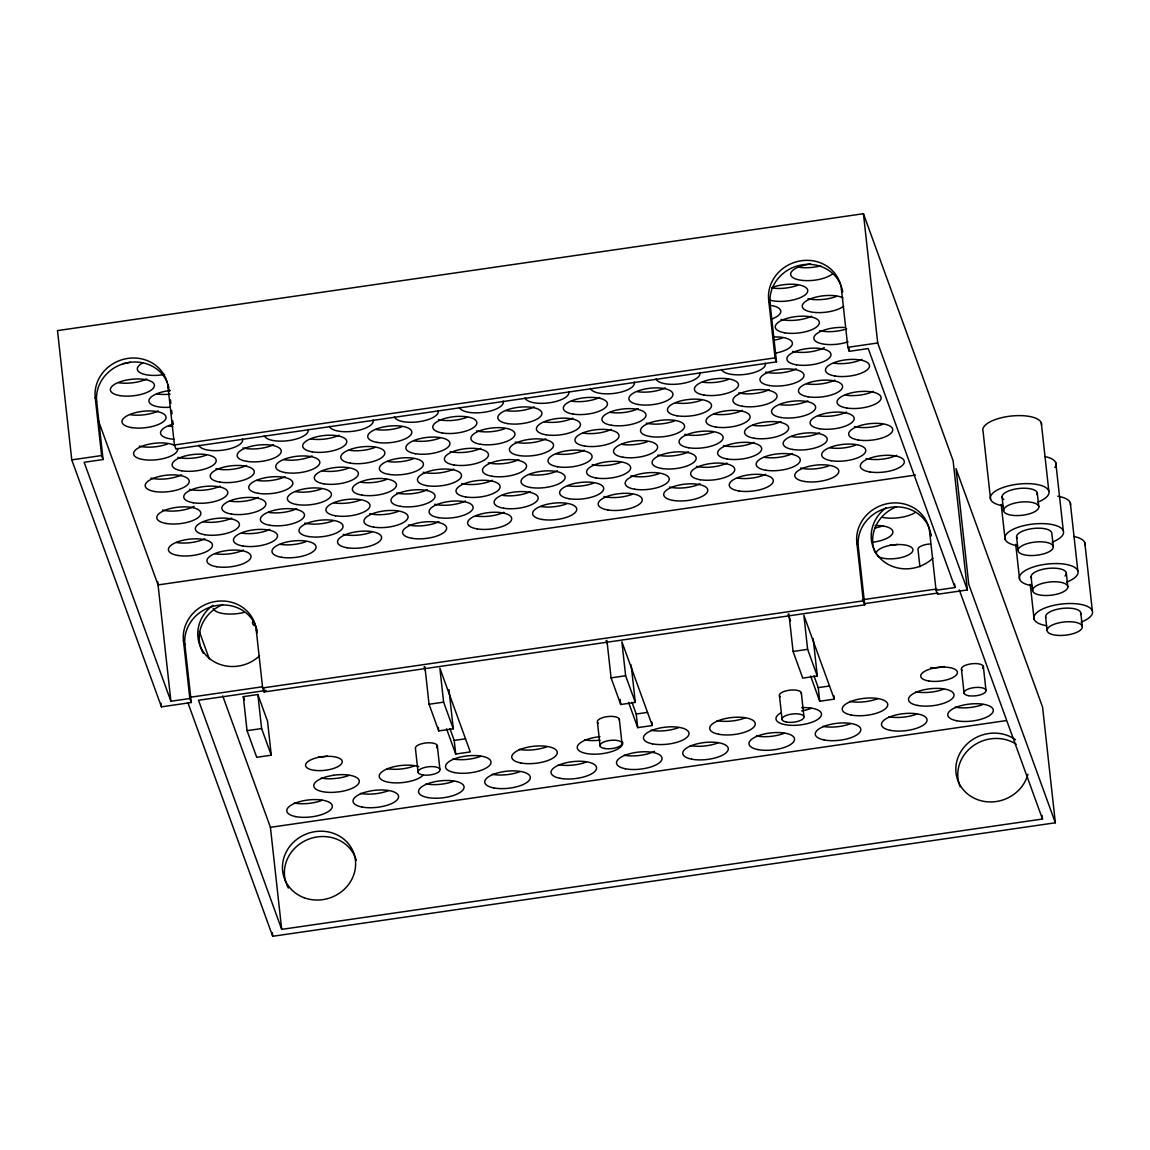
<?xml version="1.0" encoding="UTF-8"?>
<svg xmlns="http://www.w3.org/2000/svg" width="1150" height="1150" viewBox="0 0 1150 1150"><rect width="100%" height="100%" fill="white"/><g stroke="black" fill="none" stroke-linecap="round" stroke-linejoin="round"><path stroke-width="1.5" d="M982.574 668.509L983.322 667.374A11.069 4.154 -6.3 0 0 970.945 663.881A11.069 4.154 -6.3 0 0 962.219 670.436M256.263 630.128L262.646 687.959L264.098 691.955L864.728 604.842L863.276 600.846L856.836 542.599A36.915 34.083 -20 0 1 889.482 503.298A36.915 34.083 -20 0 1 929.646 532.048L936.071 590.281L937.523 594.277L967.38 589.95L953.106 460.676L863.434 213.713L57.5 330.611L71.774 459.871L161.446 706.848L191.288 702.506L184.906 644.676L183.454 640.679A36.915 34.083 -20 0 1 216.099 601.393A36.915 34.083 -20 0 1 256.263 630.128L257.226 632.788M71.774 459.871L101.617 455.544L103.069 459.54L84.137 462.286L170.904 701.256L189.836 698.51L191.288 702.506M174.426 444.993L775.057 357.866L776.509 361.862L175.878 448.989L174.426 444.993L168.044 387.147A36.915 34.083 -20 0 0 127.88 358.412A36.915 34.083 -20 0 0 95.234 397.713L101.617 455.544M775.057 357.866L768.674 300.035A36.915 34.083 -20 0 1 801.32 260.748A36.915 34.083 -20 0 1 841.469 289.484L847.852 347.314L877.709 342.988L967.38 589.95M847.852 347.314L849.304 351.311L868.236 348.565L955.003 587.535L936.071 590.281M915.486 475.065L158.067 584.919L98.411 420.613M189.693 697.331L262.444 686.78M862.299 599.783L936.833 588.973M262.646 687.959L863.276 600.846M266.053 690.46L198.504 700.264L281.692 929.372L1042.489 819.03L1042.101 815.508M865.087 603.577L937.969 593.012M243.297 696.641L257.859 694.528L267.519 721.179L271.285 755.191L256.723 757.304L247.049 730.667L243.297 696.641L244.504 699.976M247.049 730.667L261.611 728.554L271.285 755.191M429.051 704.26L443.613 702.147L453.287 728.798L438.725 730.911L429.051 704.26L424.925 666.842M611.067 677.867L625.629 675.754L635.303 702.391L620.741 704.504L611.067 677.867L606.927 640.449M793.069 651.461L807.631 649.348L817.305 675.999L802.743 678.112L793.069 651.461L788.943 614.043M449.952 728.654L454.221 740.428L465.549 738.789M631.954 702.262L636.223 714.021L647.551 712.382M813.97 675.869L818.239 687.628L829.567 685.989M446.574 728.827L455.716 754.026L470.278 751.913L439.861 668.136L443.613 702.147M628.576 702.42L637.732 727.634L652.294 725.521L651.921 722.114M810.592 676.027L819.734 701.241L834.296 699.128L833.923 695.721M222.712 695.908L270.423 827.324L1006.336 720.59M187.967 702.88L272.708 936.287L1055.355 822.782L1042.576 707.106L956.009 468.668L968.774 584.329L1055.355 822.782M1037.013 494.658A17.724 6.641 -6.3 0 0 1021.042 488.319A17.724 6.641 -6.3 0 0 1002.067 496.958L1002.541 498.281A17.724 6.641 -6.3 0 0 1003.777 499.488M1053.314 546.811L1051.804 533.212A17.724 6.641 -6.3 0 0 1033.706 528.439A17.724 6.641 -6.3 0 0 1016.571 536.906L1017.06 538.243M1065.001 576.021A17.724 6.641 -6.3 0 0 1051.891 568.158A17.724 6.641 -6.3 0 0 1031.076 576.869L1031.564 578.206M1080.54 614.546A17.724 6.641 -6.3 0 0 1064.569 608.206A17.724 6.641 -6.3 0 0 1045.594 616.831L1045.839 617.507M1003.562 510.557L1004.051 511.894A17.724 6.641 -6.3 0 0 1032.413 512.785A17.724 6.641 -6.3 0 0 1028.474 501.946A17.724 6.641 -6.3 0 0 1003.562 510.557L1002.067 496.958M1018.081 550.519L1018.555 551.856A17.724 6.641 -6.3 0 0 1046.917 552.747A17.724 6.641 -6.3 0 0 1042.978 541.909A17.724 6.641 -6.3 0 0 1018.081 550.519L1016.571 536.906M1032.585 590.482L1033.074 591.819A17.724 6.641 -6.3 0 0 1061.436 592.71A17.724 6.641 -6.3 0 0 1057.497 581.871A17.724 6.641 -6.3 0 0 1032.585 590.482L1031.076 576.869M1047.089 630.444L1047.578 631.781A17.724 6.641 -6.3 0 0 1075.94 632.673A17.724 6.641 -6.3 0 0 1072.001 621.834A17.724 6.641 -6.3 0 0 1047.089 630.444L1045.594 616.831M959.301 589.921L1042.489 819.03M841.469 289.484L842.447 292.143M930.134 533.37L931.098 536.044A36.915 34.083 -20 0 0 890.934 507.294A36.915 34.083 -20 0 0 858.288 546.595L864.728 604.842M856.836 542.599L858.288 546.595M768.674 300.035L770.126 304.031L776.509 361.862M834.296 699.128L803.879 615.336L807.631 649.348M788.095 614.086L790.524 620.784M652.294 725.521L621.877 641.729L625.629 675.754M606.093 640.478L607.315 643.842M424.077 666.885L425.299 670.249M168.044 387.147L169.496 391.144M199.338 631.508L209.257 658.849M95.234 397.713L96.686 401.709L103.069 459.54M1084.824 542.728L1092.328 610.765M1070.305 502.766L1077.823 570.803M1080.828 613.137L1082.337 626.736M1055.801 462.803L1063.319 530.84M1066.323 573.174L1067.818 586.773M1041.296 422.841L1048.8 490.878M1037.3 493.249L1038.809 506.848M1030.242 584.315L1034.094 619.203M1015.723 544.352L1019.576 579.241M1001.219 504.39L1005.071 539.278M990.567 499.316L983.049 431.279A29.526 11.069 -6.3 0 1 1011.367 416.027A29.526 11.069 -6.3 0 1 1041.454 425.141M983.322 666.296L985.952 690.101M954.615 584.013L955.003 587.535M961.472 669.458L964.102 693.277M919.928 566.849L918.045 549.844A11.069 4.154 -6.3 0 1 918.045 548.751L918.778 547.63A11.069 4.154 -6.3 0 1 930.393 543.979M863.434 213.713L877.709 342.988M848.916 347.803L849.304 351.311M813.179 638.581L817.305 675.999M818.239 687.628L819.734 701.241M801.306 692.688L803.936 716.508M779.47 695.865L782.101 719.67M631.163 664.973L635.303 702.391M636.223 714.021L637.732 727.634M620.181 699.401L620.741 704.504M619.304 719.095L621.934 742.9M597.454 722.258L600.084 746.062M448.974 689.669L453.287 728.798M454.221 740.428L455.716 754.026M438.351 727.504L438.725 730.911M437.287 745.488L439.918 769.307M418.082 772.469L415.452 748.65A11.069 4.154 -6.3 0 1 427.8 742.799A11.069 4.154 -6.3 0 1 436.554 747.701M263.709 688.447L264.098 691.955M257.859 694.528L261.611 728.554M270.423 827.324L281.692 929.372M272.32 932.736L272.708 936.287M170.459 399.912L170.847 403.42M171.623 410.421L172.011 413.928M172.773 420.943L173.161 424.451M183.454 640.679L189.836 698.51M157.708 581.684L170.904 701.256M161.043 703.297L161.446 706.848M1073.956 536.504A29.526 11.069 -6.3 0 1 1084.982 545.028M1046.601 625.729A29.526 11.069 -6.3 0 1 1040.851 609.888A29.526 11.069 -6.3 0 1 1084.493 605.303A29.526 11.069 -6.3 0 1 1081.115 622.107M1057.799 496.239A29.526 11.069 -6.3 0 1 1070.477 505.066M1032.096 585.767A29.526 11.069 -6.3 0 1 1026.346 569.926A29.526 11.069 -6.3 0 1 1069.989 565.34A29.526 11.069 -6.3 0 1 1066.611 582.144M1044.933 456.579A29.526 11.069 -6.3 0 1 1054.852 467.504M1017.577 545.804A29.526 11.069 -6.3 0 1 1011.827 529.963A29.526 11.069 -6.3 0 1 1055.47 525.378A29.526 11.069 -6.3 0 1 1052.106 542.182M1003.073 505.842A29.526 11.069 -6.3 0 1 997.323 490.001A29.526 11.069 -6.3 0 1 1040.966 485.415A29.526 11.069 -6.3 0 1 1037.587 502.219M598.201 723.235A11.069 4.154 -6.3 0 1 606.927 716.68A11.069 4.154 -6.3 0 1 619.304 720.173M780.217 696.842A11.069 4.154 -6.3 0 1 788.943 690.273A11.069 4.154 -6.3 0 1 801.32 693.781M932.923 558.196A36.915 34.083 -20 0 1 879.606 557.707A36.915 34.083 -20 0 1 886.334 507.596M259.498 655.874A36.915 34.083 -20 0 1 206.181 655.385A36.915 34.083 -20 0 1 212.908 605.274M288.334 888.059A36.915 34.083 -20 0 1 286.781 884.853M286.149 883.186A36.915 34.083 -20 0 1 310.644 838.465A36.915 34.083 -20 0 1 356.342 860.401M960.178 786.773A36.915 34.083 -20 0 1 972.268 746.523A36.915 34.083 -20 0 1 1016.197 744.223M1027.913 774.194A36.915 34.083 -20 0 1 978.463 799.983A36.915 34.083 -20 0 1 960.983 751.453A36.915 34.083 -20 0 1 1015.508 739.752M203.162 653.214A36.915 34.083 -20 0 1 222.755 604.598M875.049 552.316A36.915 34.083 -20 0 1 896.195 506.92M244.504 612.317A22.885 8.568 -6.3 0 1 213.196 608.465M914.811 512.842A22.885 8.568 -6.3 0 1 882.898 517.471M423.056 775.316A22.885 8.568 -6.3 0 1 390.368 782.532A22.885 8.568 -6.3 0 1 384.344 770.256A22.885 8.568 -6.3 0 1 418.787 766.604M622.567 742.038A22.885 8.568 -6.3 0 1 602.011 753.696A22.885 8.568 -6.3 0 1 577.257 747.845A22.885 8.568 -6.3 0 1 599.969 736.69M801.694 707.652A22.885 8.568 -6.3 0 1 820.467 716.996A22.885 8.568 -6.3 0 1 788.253 725.118A22.885 8.568 -6.3 0 1 780.663 712.957M321.942 800.371A22.885 8.568 -6.3 0 1 294.228 803.016M388.197 790.769A22.885 8.568 -6.3 0 1 360.482 793.399M453.675 781.267A22.885 8.568 -6.3 0 1 425.96 783.898M519.929 771.65A22.885 8.568 -6.3 0 1 492.214 774.295M586.184 762.048A22.885 8.568 -6.3 0 1 558.454 764.693M654.594 751.252A22.885 8.568 -6.3 0 1 623.947 755.191M717.916 742.943A22.885 8.568 -6.3 0 1 690.187 745.574M784.171 733.326A22.885 8.568 -6.3 0 1 756.441 735.971M850.411 723.724A22.885 8.568 -6.3 0 1 822.696 726.354M916.665 714.107A22.885 8.568 -6.3 0 1 888.95 716.752M982.919 704.504A22.885 8.568 -6.3 0 1 955.204 707.149M943.633 689.166A22.885 8.568 -6.3 0 1 915.903 691.811M877.378 698.783A22.885 8.568 -6.3 0 1 849.663 701.414M811.124 708.386A22.885 8.568 -6.3 0 1 801.708 710.901M744.869 718.003A22.885 8.568 -6.3 0 1 717.154 720.633M678.629 727.605A22.885 8.568 -6.3 0 1 650.9 730.25M600.012 740.154A22.885 8.568 -6.3 0 1 584.66 739.852M546.897 746.709A22.885 8.568 -6.3 0 1 519.168 749.354M480.643 756.326A22.885 8.568 -6.3 0 1 452.913 758.957M414.388 765.929A22.885 8.568 -6.3 0 1 386.673 768.574M348.91 775.431A22.885 8.568 -6.3 0 1 338.028 778.176L332.077 778.737A22.885 8.568 -6.3 0 1 321.181 778.061M875.136 525.521A22.152 8.294 -6.3 0 1 892.889 532.277A22.152 8.294 -6.3 0 1 873.77 542.096M254.251 625.715A22.152 8.294 -6.3 0 1 252.756 621.575M882.798 525.837A22.152 8.294 -6.3 0 1 875.092 528.008M876.386 554.343A18.457 6.914 -6.3 0 1 900.393 544.554A18.457 6.914 -6.3 0 1 907.695 555.321A18.457 6.914 -6.3 0 1 877.277 555.666M897.388 544.439A18.457 6.914 -6.3 0 1 889.755 545.244M944.322 666.468A18.457 6.914 -6.3 0 1 930.566 667.733M327.319 756.096A18.457 6.914 -6.3 0 1 318.435 757.031M184.906 644.676A36.915 34.083 -20 0 1 215.654 605.705A36.915 34.083 -20 0 1 257.111 630.602M167.914 384.186A36.915 34.083 -20 0 1 168.906 387.622M96.686 401.709A36.915 34.083 -20 0 1 124.617 363.386A36.915 34.083 -20 0 1 167.282 382.519M770.126 304.031A36.915 34.083 -20 0 1 801.823 264.888A36.915 34.083 -20 0 1 842.677 291.712M130.295 362.221A22.152 8.294 -6.3 0 1 122.921 363.688M164.522 374.44A22.152 8.294 -6.3 0 1 140.573 372.974A22.152 8.294 -6.3 0 1 142.586 363.012M832.054 274.203A22.152 8.294 -6.3 0 1 794.319 278.415A22.152 8.294 -6.3 0 1 810.534 263.968M772.283 287.471A22.152 8.294 -6.3 0 1 802.7 285.89A22.152 8.294 -6.3 0 1 800.328 297.663A22.152 8.294 -6.3 0 1 769.753 300.064M170.028 407.215A22.152 8.294 -6.3 0 1 148.925 400.818A22.152 8.294 -6.3 0 1 170.358 390.511M771.219 305.483A22.152 8.294 -6.3 0 1 772.196 318.881M843.654 306.173A22.152 8.294 -6.3 0 1 810.592 311.866A22.152 8.294 -6.3 0 1 809.658 299.187A22.152 8.294 -6.3 0 1 843.051 297.893M174.153 439.271A22.152 8.294 -6.3 0 1 160.54 433.076A22.152 8.294 -6.3 0 1 173.061 424.149M774.352 336.936A22.152 8.294 -6.3 0 1 792.393 343.203A22.152 8.294 -6.3 0 1 775.531 353.122M848.068 341.809A22.152 8.294 -6.3 0 1 813.956 338.891A22.152 8.294 -6.3 0 1 844.301 327.506M177.445 448.327A22.152 8.294 -6.3 0 1 150.118 460.101A22.152 8.294 -6.3 0 1 137.885 448.227A22.152 8.294 -6.3 0 1 174.383 445.352M242.492 438.897A22.152 8.294 -6.3 0 1 223.56 450.067A22.152 8.294 -6.3 0 1 198.806 445.237M308.013 429.396A22.152 8.294 -6.3 0 1 289.081 440.551A22.152 8.294 -6.3 0 1 264.342 435.735M373.06 419.966A22.152 8.294 -6.3 0 1 354.128 431.121A22.152 8.294 -6.3 0 1 329.374 426.291M438.107 410.521A22.152 8.294 -6.3 0 1 419.175 421.691A22.152 8.294 -6.3 0 1 394.421 416.861M503.154 401.091A22.152 8.294 -6.3 0 1 484.222 412.261A22.152 8.294 -6.3 0 1 459.468 407.431M568.675 391.589A22.152 8.294 -6.3 0 1 549.743 402.744A22.152 8.294 -6.3 0 1 524.989 397.929M634.196 382.088A22.152 8.294 -6.3 0 1 615.264 393.243A22.152 8.294 -6.3 0 1 590.525 388.427M699.717 372.586A22.152 8.294 -6.3 0 1 680.786 383.741A22.152 8.294 -6.3 0 1 656.046 378.925M765.253 363.084A22.152 8.294 -6.3 0 1 746.307 374.239A22.152 8.294 -6.3 0 1 721.567 369.409M146.697 378.982A22.152 8.294 -6.3 0 1 118.507 382.691M158.312 410.952A22.152 8.294 -6.3 0 1 130.108 414.661M172.73 426.348A22.152 8.294 -6.3 0 1 168.676 425.902M170.128 394.148A22.152 8.294 -6.3 0 1 157.076 393.933M167.612 443.914A22.152 8.294 -6.3 0 1 139.308 446.143M273.527 444.719A22.152 8.294 -6.3 0 1 242.923 447.939M206.181 455.141A22.152 8.294 -6.3 0 1 177.876 457.369M181.528 474.893A22.152 8.294 -6.3 0 1 150.923 478.113M312.096 455.961A22.152 8.294 -6.3 0 1 283.892 459.669M246.574 465.463A22.152 8.294 -6.3 0 1 215.97 468.668M285.128 476.689A22.152 8.294 -6.3 0 1 256.939 480.398M339.049 435.217A22.152 8.294 -6.3 0 1 310.859 438.926M374.842 447.508A22.152 8.294 -6.3 0 1 348.939 450.225M401.796 426.779A22.152 8.294 -6.3 0 1 375.906 429.496M220.081 486.119A22.152 8.294 -6.3 0 1 189.491 489.339M194.163 506.331A22.152 8.294 -6.3 0 1 162.524 510.082M231.696 518.089A22.152 8.294 -6.3 0 1 203.507 521.812M204.743 538.832A22.152 8.294 -6.3 0 1 176.539 542.541M258.175 497.433A22.152 8.294 -6.3 0 1 229.986 501.141M321.396 488.908A22.152 8.294 -6.3 0 1 295.507 491.639M386.443 479.478A22.152 8.294 -6.3 0 1 360.554 482.195M348.349 468.179A22.152 8.294 -6.3 0 1 322.46 470.896M413.396 458.749A22.152 8.294 -6.3 0 1 387.507 461.466M439.875 438.078A22.152 8.294 -6.3 0 1 413.986 440.795M466.842 417.335A22.152 8.294 -6.3 0 1 438.538 419.563M480.743 448.313A22.152 8.294 -6.3 0 1 450.153 451.533M359.964 500.149A22.152 8.294 -6.3 0 1 334.075 502.866M296.743 508.659A22.152 8.294 -6.3 0 1 268.554 512.368M269.79 529.402A22.152 8.294 -6.3 0 1 241.586 533.111M243.297 550.059A22.152 8.294 -6.3 0 1 215.107 553.783M306.044 541.621A22.152 8.294 -6.3 0 1 280.154 544.338M333.011 520.878A22.152 8.294 -6.3 0 1 304.707 523.106M398.058 511.448A22.152 8.294 -6.3 0 1 369.754 513.676M427.311 489.728A22.152 8.294 -6.3 0 1 396.707 492.933M453.79 469.056A22.152 8.294 -6.3 0 1 423.186 472.276M492.358 480.283A22.152 8.294 -6.3 0 1 461.754 483.503M504.922 428.648A22.152 8.294 -6.3 0 1 476.632 430.862M534.189 406.913A22.152 8.294 -6.3 0 1 506 410.622M572.758 418.154A22.152 8.294 -6.3 0 1 544.554 421.863M518.837 459.626A22.152 8.294 -6.3 0 1 488.232 462.832M545.79 438.883A22.152 8.294 -6.3 0 1 515.186 442.103M371.565 532.119A22.152 8.294 -6.3 0 1 343.275 534.348M438.912 521.697A22.152 8.294 -6.3 0 1 408.322 524.903M611.311 429.381A22.152 8.294 -6.3 0 1 583.122 433.09M638.279 408.638A22.152 8.294 -6.3 0 1 610.089 412.361M665.232 387.909A22.152 8.294 -6.3 0 1 637.043 391.618M599.711 397.411A22.152 8.294 -6.3 0 1 571.521 401.12M557.405 470.853A22.152 8.294 -6.3 0 1 529.216 474.562M530.452 491.596A22.152 8.294 -6.3 0 1 502.248 495.305M465.405 501.026A22.152 8.294 -6.3 0 1 434.801 504.246M503.959 512.253A22.152 8.294 -6.3 0 1 475.769 515.976M566.706 503.815A22.152 8.294 -6.3 0 1 540.816 506.532M593.673 483.072A22.152 8.294 -6.3 0 1 567.769 485.803M584.358 450.124A22.152 8.294 -6.3 0 1 556.169 453.833M620.626 462.343A22.152 8.294 -6.3 0 1 592.322 464.571M820.755 265.765A22.152 8.294 -6.3 0 1 798.79 267.202M797.726 285.214A22.152 8.294 -6.3 0 1 771.822 287.931M836.28 296.456A22.152 8.294 -6.3 0 1 807.99 298.669M811.627 316.192A22.152 8.294 -6.3 0 1 781.023 319.412M782.374 337.928A22.152 8.294 -6.3 0 1 774.108 340.199M846.644 328.871A22.152 8.294 -6.3 0 1 819.591 330.639M728.453 379.399A22.152 8.294 -6.3 0 1 702.564 382.116M796.274 368.906A22.152 8.294 -6.3 0 1 765.67 372.111M824.277 347.631A22.152 8.294 -6.3 0 1 792.637 351.382M861.81 359.404A22.152 8.294 -6.3 0 1 833.606 363.113M834.842 380.132A22.152 8.294 -6.3 0 1 806.653 383.841M769.321 389.634A22.152 8.294 -6.3 0 1 738.717 392.854M701.5 400.128A22.152 8.294 -6.3 0 1 675.611 402.859M674.547 420.871A22.152 8.294 -6.3 0 1 646.242 423.099M713.101 432.098A22.152 8.294 -6.3 0 1 684.811 434.326M647.579 441.6A22.152 8.294 -6.3 0 1 621.69 444.331M742.368 410.378A22.152 8.294 -6.3 0 1 714.164 414.086M807.889 400.876A22.152 8.294 -6.3 0 1 779.7 404.584M873.411 391.374A22.152 8.294 -6.3 0 1 845.221 395.082M688.447 451.849A22.152 8.294 -6.3 0 1 657.843 455.069M659.194 473.57A22.152 8.294 -6.3 0 1 630.89 475.798M632.227 494.313A22.152 8.294 -6.3 0 1 603.937 496.541M700.062 483.819A22.152 8.294 -6.3 0 1 669.458 487.039M727.016 463.076A22.152 8.294 -6.3 0 1 696.411 466.296M753.969 442.348A22.152 8.294 -6.3 0 1 723.364 445.567M780.936 421.604A22.152 8.294 -6.3 0 1 752.732 425.313M846.458 412.103A22.152 8.294 -6.3 0 1 818.254 415.811M882.711 424.321A22.152 8.294 -6.3 0 1 854.421 426.549M819.49 432.846A22.152 8.294 -6.3 0 1 791.301 436.554M792.537 453.574A22.152 8.294 -6.3 0 1 764.348 457.283M765.584 474.317A22.152 8.294 -6.3 0 1 737.38 478.026M828.805 465.808A22.152 8.294 -6.3 0 1 800.501 468.021M855.758 445.064A22.152 8.294 -6.3 0 1 829.869 447.781M896.626 455.314A22.152 8.294 -6.3 0 1 866.022 458.519M333.529 775.258L327.793 776.394A22.885 8.568 -6.3 0 0 313.964 786.787A22.885 8.568 -6.3 0 0 333.586 792.35L339.523 791.775A22.885 8.568 -6.3 0 0 359.102 780.246A22.885 8.568 -6.3 0 0 333.529 775.258M968.329 695.635A11.069 4.154 -6.3 0 0 985.952 691.193A11.069 4.154 -6.3 0 0 970.801 688.232A11.069 4.154 -6.3 0 0 968.329 695.635M604.311 748.434A11.069 4.154 -6.3 0 0 621.934 743.992A11.069 4.154 -6.3 0 0 606.783 741.031A11.069 4.154 -6.3 0 0 604.311 748.434M786.327 722.027A11.069 4.154 -6.3 0 0 803.936 717.586A11.069 4.154 -6.3 0 0 788.785 714.639A11.069 4.154 -6.3 0 0 786.327 722.027M422.309 774.827A11.069 4.154 -6.3 0 0 439.918 770.385A11.069 4.154 -6.3 0 0 424.767 767.438A11.069 4.154 -6.3 0 0 422.309 774.827M304.089 897.719A36.915 34.083 -20 0 0 355.436 860.344A36.915 34.083 -20 0 0 297.591 838.796A36.915 34.083 -20 0 0 304.089 897.719M295.723 816.615A22.885 8.568 -6.3 0 0 332.134 807.444A22.885 8.568 -6.3 0 0 300.826 801.334A22.885 8.568 -6.3 0 0 295.723 816.615M361.977 807.012A22.885 8.568 -6.3 0 0 398.389 797.827A22.885 8.568 -6.3 0 0 367.08 791.717A22.885 8.568 -6.3 0 0 361.977 807.012M427.455 797.511A22.885 8.568 -6.3 0 0 463.881 788.325A22.885 8.568 -6.3 0 0 432.558 782.23A22.885 8.568 -6.3 0 0 427.455 797.511M493.709 787.908A22.885 8.568 -6.3 0 0 530.121 778.723A22.885 8.568 -6.3 0 0 498.812 772.613A22.885 8.568 -6.3 0 0 493.709 787.908M559.964 778.291A22.885 8.568 -6.3 0 0 596.376 769.12A22.885 8.568 -6.3 0 0 565.067 763.011A22.885 8.568 -6.3 0 0 559.964 778.291M625.442 768.789A22.885 8.568 -6.3 0 0 661.854 759.618A22.885 8.568 -6.3 0 0 630.545 753.509A22.885 8.568 -6.3 0 0 625.442 768.789M691.696 759.187A22.885 8.568 -6.3 0 0 728.108 750.001A22.885 8.568 -6.3 0 0 696.799 743.906A22.885 8.568 -6.3 0 0 691.696 759.187M757.951 749.584A22.885 8.568 -6.3 0 0 794.363 740.399A22.885 8.568 -6.3 0 0 763.054 734.289A22.885 8.568 -6.3 0 0 757.951 749.584M824.205 739.967A22.885 8.568 -6.3 0 0 860.617 730.796A22.885 8.568 -6.3 0 0 829.294 724.687A22.885 8.568 -6.3 0 0 824.205 739.967M890.445 730.365A22.885 8.568 -6.3 0 0 926.857 721.179A22.885 8.568 -6.3 0 0 895.548 715.07A22.885 8.568 -6.3 0 0 890.445 730.365M956.699 720.748A22.885 8.568 -6.3 0 0 993.111 711.577A22.885 8.568 -6.3 0 0 961.803 705.467A22.885 8.568 -6.3 0 0 956.699 720.748M454.423 772.57A22.885 8.568 -6.3 0 0 490.834 763.384A22.885 8.568 -6.3 0 0 459.526 757.289A22.885 8.568 -6.3 0 0 454.423 772.57M520.677 762.953A22.885 8.568 -6.3 0 0 557.089 753.782A22.885 8.568 -6.3 0 0 525.78 747.673A22.885 8.568 -6.3 0 0 520.677 762.953M652.409 743.849A22.885 8.568 -6.3 0 0 688.821 734.678A22.885 8.568 -6.3 0 0 657.512 728.568A22.885 8.568 -6.3 0 0 652.409 743.849M718.664 734.246A22.885 8.568 -6.3 0 0 755.076 725.061A22.885 8.568 -6.3 0 0 723.753 718.951A22.885 8.568 -6.3 0 0 718.664 734.246M851.158 715.027A22.885 8.568 -6.3 0 0 887.57 705.841A22.885 8.568 -6.3 0 0 856.261 699.746A22.885 8.568 -6.3 0 0 851.158 715.027M917.413 705.41A22.885 8.568 -6.3 0 0 953.824 696.239A22.885 8.568 -6.3 0 0 922.516 690.129A22.885 8.568 -6.3 0 0 917.413 705.41M315.143 770.414A18.457 6.914 -6.3 0 0 342.24 761.544A18.457 6.914 -6.3 0 0 314.281 758.468A18.457 6.914 -6.3 0 0 315.143 770.414M928.697 680.973A18.457 6.914 -6.3 0 0 957.375 673.052A18.457 6.914 -6.3 0 0 931.155 668.739A18.457 6.914 -6.3 0 0 928.697 680.973M119.931 395.614A22.152 8.294 -6.3 0 0 154.359 386.127A22.152 8.294 -6.3 0 0 122.878 380.938A22.152 8.294 -6.3 0 0 119.931 395.614M131.546 427.584A22.152 8.294 -6.3 0 0 165.974 418.097A22.152 8.294 -6.3 0 0 134.493 412.908A22.152 8.294 -6.3 0 0 131.546 427.584M784.861 332.839A22.152 8.294 -6.3 0 0 819.289 323.337A22.152 8.294 -6.3 0 0 787.807 318.147A22.152 8.294 -6.3 0 0 784.861 332.839M796.476 364.809A22.152 8.294 -6.3 0 0 830.904 355.307A22.152 8.294 -6.3 0 0 799.423 350.118A22.152 8.294 -6.3 0 0 796.476 364.809M181.714 470.796A22.152 8.294 -6.3 0 0 216.143 461.294A22.152 8.294 -6.3 0 0 184.661 456.119A22.152 8.294 -6.3 0 0 181.714 470.796M246.761 461.366A22.152 8.294 -6.3 0 0 281.189 451.864A22.152 8.294 -6.3 0 0 249.708 446.674A22.152 8.294 -6.3 0 0 246.761 461.366M312.283 451.849A22.152 8.294 -6.3 0 0 346.711 442.362A22.152 8.294 -6.3 0 0 315.229 437.173A22.152 8.294 -6.3 0 0 312.283 451.849M377.329 442.419A22.152 8.294 -6.3 0 0 411.757 432.932A22.152 8.294 -6.3 0 0 380.276 427.743A22.152 8.294 -6.3 0 0 377.329 442.419M442.376 432.989A22.152 8.294 -6.3 0 0 476.804 423.488A22.152 8.294 -6.3 0 0 445.323 418.312A22.152 8.294 -6.3 0 0 442.376 432.989M507.423 423.559A22.152 8.294 -6.3 0 0 541.851 414.058A22.152 8.294 -6.3 0 0 510.37 408.868A22.152 8.294 -6.3 0 0 507.423 423.559M572.944 414.058A22.152 8.294 -6.3 0 0 607.372 404.556A22.152 8.294 -6.3 0 0 575.891 399.366A22.152 8.294 -6.3 0 0 572.944 414.058M638.466 404.541A22.152 8.294 -6.3 0 0 672.894 395.054A22.152 8.294 -6.3 0 0 641.413 389.864A22.152 8.294 -6.3 0 0 638.466 404.541M703.987 395.039A22.152 8.294 -6.3 0 0 738.415 385.552A22.152 8.294 -6.3 0 0 706.934 380.363A22.152 8.294 -6.3 0 0 703.987 395.039M769.508 385.537A22.152 8.294 -6.3 0 0 803.936 376.05A22.152 8.294 -6.3 0 0 772.469 370.861A22.152 8.294 -6.3 0 0 769.508 385.537M835.044 376.036A22.152 8.294 -6.3 0 0 869.458 366.534A22.152 8.294 -6.3 0 0 837.991 361.359A22.152 8.294 -6.3 0 0 835.044 376.036M154.761 491.524A22.152 8.294 -6.3 0 0 189.175 482.037A22.152 8.294 -6.3 0 0 157.708 476.848A22.152 8.294 -6.3 0 0 154.761 491.524M219.808 482.094A22.152 8.294 -6.3 0 0 254.222 472.607A22.152 8.294 -6.3 0 0 222.755 467.418A22.152 8.294 -6.3 0 0 219.808 482.094M285.329 472.592A22.152 8.294 -6.3 0 0 319.757 463.091A22.152 8.294 -6.3 0 0 288.276 457.916A22.152 8.294 -6.3 0 0 285.329 472.592M350.376 463.162A22.152 8.294 -6.3 0 0 384.79 453.661A22.152 8.294 -6.3 0 0 353.323 448.471A22.152 8.294 -6.3 0 0 350.376 463.162M415.423 453.718A22.152 8.294 -6.3 0 0 449.837 444.231A22.152 8.294 -6.3 0 0 418.37 439.041A22.152 8.294 -6.3 0 0 415.423 453.718M480.47 444.288A22.152 8.294 -6.3 0 0 514.884 434.801A22.152 8.294 -6.3 0 0 483.417 429.611A22.152 8.294 -6.3 0 0 480.47 444.288M545.991 434.786A22.152 8.294 -6.3 0 0 580.405 425.284A22.152 8.294 -6.3 0 0 548.938 420.109A22.152 8.294 -6.3 0 0 545.991 434.786M611.512 425.284A22.152 8.294 -6.3 0 0 645.941 415.783A22.152 8.294 -6.3 0 0 614.459 410.607A22.152 8.294 -6.3 0 0 611.512 425.284M677.034 415.783A22.152 8.294 -6.3 0 0 711.462 406.281A22.152 8.294 -6.3 0 0 679.981 401.106A22.152 8.294 -6.3 0 0 677.034 415.783M742.555 406.281A22.152 8.294 -6.3 0 0 776.983 396.779A22.152 8.294 -6.3 0 0 745.502 391.589A22.152 8.294 -6.3 0 0 742.555 406.281M808.076 396.779A22.152 8.294 -6.3 0 0 842.504 387.277A22.152 8.294 -6.3 0 0 811.023 382.088A22.152 8.294 -6.3 0 0 808.076 396.779M193.329 502.766A22.152 8.294 -6.3 0 0 227.743 493.264A22.152 8.294 -6.3 0 0 196.276 488.089A22.152 8.294 -6.3 0 0 193.329 502.766M258.362 493.336A22.152 8.294 -6.3 0 0 292.79 483.834A22.152 8.294 -6.3 0 0 261.323 478.644A22.152 8.294 -6.3 0 0 258.362 493.336M323.897 483.819A22.152 8.294 -6.3 0 0 358.311 474.332A22.152 8.294 -6.3 0 0 326.844 469.143A22.152 8.294 -6.3 0 0 323.897 483.819M388.93 474.389A22.152 8.294 -6.3 0 0 423.358 464.902A22.152 8.294 -6.3 0 0 391.891 459.713A22.152 8.294 -6.3 0 0 388.93 474.389M453.977 464.959A22.152 8.294 -6.3 0 0 488.405 455.457A22.152 8.294 -6.3 0 0 456.938 450.283A22.152 8.294 -6.3 0 0 453.977 464.959M519.024 455.529A22.152 8.294 -6.3 0 0 553.452 446.027A22.152 8.294 -6.3 0 0 521.971 440.838A22.152 8.294 -6.3 0 0 519.024 455.529M584.545 446.027A22.152 8.294 -6.3 0 0 618.973 436.526A22.152 8.294 -6.3 0 0 587.506 431.336A22.152 8.294 -6.3 0 0 584.545 446.027M650.081 436.511A22.152 8.294 -6.3 0 0 684.494 427.024A22.152 8.294 -6.3 0 0 653.027 421.834A22.152 8.294 -6.3 0 0 650.081 436.511M715.602 427.009A22.152 8.294 -6.3 0 0 750.03 417.522A22.152 8.294 -6.3 0 0 718.549 412.332A22.152 8.294 -6.3 0 0 715.602 427.009M781.123 417.507A22.152 8.294 -6.3 0 0 815.551 408.02A22.152 8.294 -6.3 0 0 784.07 402.831A22.152 8.294 -6.3 0 0 781.123 417.507M846.644 408.006A22.152 8.294 -6.3 0 0 881.072 398.504A22.152 8.294 -6.3 0 0 849.591 393.329A22.152 8.294 -6.3 0 0 846.644 408.006M166.362 523.494A22.152 8.294 -6.3 0 0 200.79 514.007A22.152 8.294 -6.3 0 0 169.309 508.817A22.152 8.294 -6.3 0 0 166.362 523.494M231.409 514.064A22.152 8.294 -6.3 0 0 265.837 504.577A22.152 8.294 -6.3 0 0 234.356 499.387A22.152 8.294 -6.3 0 0 231.409 514.064M296.93 504.562A22.152 8.294 -6.3 0 0 331.358 495.061A22.152 8.294 -6.3 0 0 299.877 489.886A22.152 8.294 -6.3 0 0 296.93 504.562M361.977 495.132A22.152 8.294 -6.3 0 0 396.405 485.631A22.152 8.294 -6.3 0 0 364.924 480.441A22.152 8.294 -6.3 0 0 361.977 495.132M427.024 485.688A22.152 8.294 -6.3 0 0 461.452 476.201A22.152 8.294 -6.3 0 0 429.971 471.011A22.152 8.294 -6.3 0 0 427.024 485.688M492.071 476.258A22.152 8.294 -6.3 0 0 526.499 466.771A22.152 8.294 -6.3 0 0 495.018 461.581A22.152 8.294 -6.3 0 0 492.071 476.258M557.592 466.756A22.152 8.294 -6.3 0 0 592.02 457.254A22.152 8.294 -6.3 0 0 560.539 452.079A22.152 8.294 -6.3 0 0 557.592 466.756M623.113 457.254A22.152 8.294 -6.3 0 0 657.541 447.753A22.152 8.294 -6.3 0 0 626.06 442.577A22.152 8.294 -6.3 0 0 623.113 457.254M688.634 447.753A22.152 8.294 -6.3 0 0 723.062 438.251A22.152 8.294 -6.3 0 0 691.596 433.076A22.152 8.294 -6.3 0 0 688.634 447.753M754.17 438.251A22.152 8.294 -6.3 0 0 788.584 428.749A22.152 8.294 -6.3 0 0 757.117 423.559A22.152 8.294 -6.3 0 0 754.17 438.251M819.691 428.749A22.152 8.294 -6.3 0 0 854.105 419.247A22.152 8.294 -6.3 0 0 822.638 414.058A22.152 8.294 -6.3 0 0 819.691 428.749M204.93 534.736A22.152 8.294 -6.3 0 0 239.358 525.234A22.152 8.294 -6.3 0 0 207.877 520.059A22.152 8.294 -6.3 0 0 204.93 534.736M269.977 525.306A22.152 8.294 -6.3 0 0 304.405 515.804A22.152 8.294 -6.3 0 0 272.924 510.614A22.152 8.294 -6.3 0 0 269.977 525.306M335.498 515.789A22.152 8.294 -6.3 0 0 369.926 506.302A22.152 8.294 -6.3 0 0 338.445 501.113A22.152 8.294 -6.3 0 0 335.498 515.789M400.545 506.359A22.152 8.294 -6.3 0 0 434.973 496.872A22.152 8.294 -6.3 0 0 403.492 491.683A22.152 8.294 -6.3 0 0 400.545 506.359M465.592 496.929A22.152 8.294 -6.3 0 0 500.02 487.427A22.152 8.294 -6.3 0 0 468.539 482.253A22.152 8.294 -6.3 0 0 465.592 496.929M530.639 487.499A22.152 8.294 -6.3 0 0 565.067 477.997A22.152 8.294 -6.3 0 0 533.586 472.808A22.152 8.294 -6.3 0 0 530.639 487.499M596.16 477.983A22.152 8.294 -6.3 0 0 630.588 468.496A22.152 8.294 -6.3 0 0 599.107 463.306A22.152 8.294 -6.3 0 0 596.16 477.983M661.681 468.481A22.152 8.294 -6.3 0 0 696.109 458.994A22.152 8.294 -6.3 0 0 664.628 453.804A22.152 8.294 -6.3 0 0 661.681 468.481M727.202 458.979A22.152 8.294 -6.3 0 0 761.631 449.492A22.152 8.294 -6.3 0 0 730.149 444.302A22.152 8.294 -6.3 0 0 727.202 458.979M792.724 449.478A22.152 8.294 -6.3 0 0 827.152 439.99A22.152 8.294 -6.3 0 0 795.685 434.801A22.152 8.294 -6.3 0 0 792.724 449.478M858.259 439.976A22.152 8.294 -6.3 0 0 892.673 430.474A22.152 8.294 -6.3 0 0 861.206 425.299A22.152 8.294 -6.3 0 0 858.259 439.976M177.977 555.464A22.152 8.294 -6.3 0 0 212.391 545.977A22.152 8.294 -6.3 0 0 180.924 540.788A22.152 8.294 -6.3 0 0 177.977 555.464M243.024 546.034A22.152 8.294 -6.3 0 0 277.438 536.547A22.152 8.294 -6.3 0 0 245.971 531.357A22.152 8.294 -6.3 0 0 243.024 546.034M308.545 536.533A22.152 8.294 -6.3 0 0 342.973 527.031A22.152 8.294 -6.3 0 0 311.492 521.856A22.152 8.294 -6.3 0 0 308.545 536.533M373.592 527.102A22.152 8.294 -6.3 0 0 408.006 517.601A22.152 8.294 -6.3 0 0 376.539 512.411A22.152 8.294 -6.3 0 0 373.592 527.102M438.639 517.658A22.152 8.294 -6.3 0 0 473.052 508.171A22.152 8.294 -6.3 0 0 441.586 502.981A22.152 8.294 -6.3 0 0 438.639 517.658M503.686 508.228A22.152 8.294 -6.3 0 0 538.099 498.741A22.152 8.294 -6.3 0 0 506.632 493.551A22.152 8.294 -6.3 0 0 503.686 508.228M569.207 498.726A22.152 8.294 -6.3 0 0 603.621 489.224A22.152 8.294 -6.3 0 0 572.154 484.049A22.152 8.294 -6.3 0 0 569.207 498.726M634.728 489.224A22.152 8.294 -6.3 0 0 669.156 479.723A22.152 8.294 -6.3 0 0 637.675 474.548A22.152 8.294 -6.3 0 0 634.728 489.224M700.249 479.723A22.152 8.294 -6.3 0 0 734.678 470.221A22.152 8.294 -6.3 0 0 703.196 465.031A22.152 8.294 -6.3 0 0 700.249 479.723M765.771 470.221A22.152 8.294 -6.3 0 0 800.199 460.719A22.152 8.294 -6.3 0 0 768.717 455.529A22.152 8.294 -6.3 0 0 765.771 470.221M831.292 460.719A22.152 8.294 -6.3 0 0 865.72 451.217A22.152 8.294 -6.3 0 0 834.239 446.027A22.152 8.294 -6.3 0 0 831.292 460.719M216.531 566.706A22.152 8.294 -6.3 0 0 250.959 557.204A22.152 8.294 -6.3 0 0 219.492 552.029A22.152 8.294 -6.3 0 0 216.531 566.706M281.577 557.276A22.152 8.294 -6.3 0 0 316.006 547.774A22.152 8.294 -6.3 0 0 284.539 542.584A22.152 8.294 -6.3 0 0 281.577 557.276M347.113 547.759A22.152 8.294 -6.3 0 0 381.527 538.272A22.152 8.294 -6.3 0 0 350.06 533.082A22.152 8.294 -6.3 0 0 347.113 547.759M412.146 538.329A22.152 8.294 -6.3 0 0 446.574 528.842A22.152 8.294 -6.3 0 0 415.107 523.652A22.152 8.294 -6.3 0 0 412.146 538.329M477.192 528.899A22.152 8.294 -6.3 0 0 511.621 519.398A22.152 8.294 -6.3 0 0 480.154 514.223A22.152 8.294 -6.3 0 0 477.192 528.899M542.239 519.469A22.152 8.294 -6.3 0 0 576.668 509.967A22.152 8.294 -6.3 0 0 545.186 504.778A22.152 8.294 -6.3 0 0 542.239 519.469M607.761 509.953A22.152 8.294 -6.3 0 0 642.189 500.466A22.152 8.294 -6.3 0 0 610.722 495.276A22.152 8.294 -6.3 0 0 607.761 509.953M673.296 500.451A22.152 8.294 -6.3 0 0 707.71 490.964A22.152 8.294 -6.3 0 0 676.243 485.774A22.152 8.294 -6.3 0 0 673.296 500.451M738.818 490.949A22.152 8.294 -6.3 0 0 773.246 481.462A22.152 8.294 -6.3 0 0 741.764 476.272A22.152 8.294 -6.3 0 0 738.818 490.949M804.339 481.448A22.152 8.294 -6.3 0 0 838.767 471.96A22.152 8.294 -6.3 0 0 807.286 466.771A22.152 8.294 -6.3 0 0 804.339 481.448M869.86 471.946A22.152 8.294 -6.3 0 0 904.288 462.444A22.152 8.294 -6.3 0 0 872.807 457.269A22.152 8.294 -6.3 0 0 869.86 471.946"/></g></svg>
